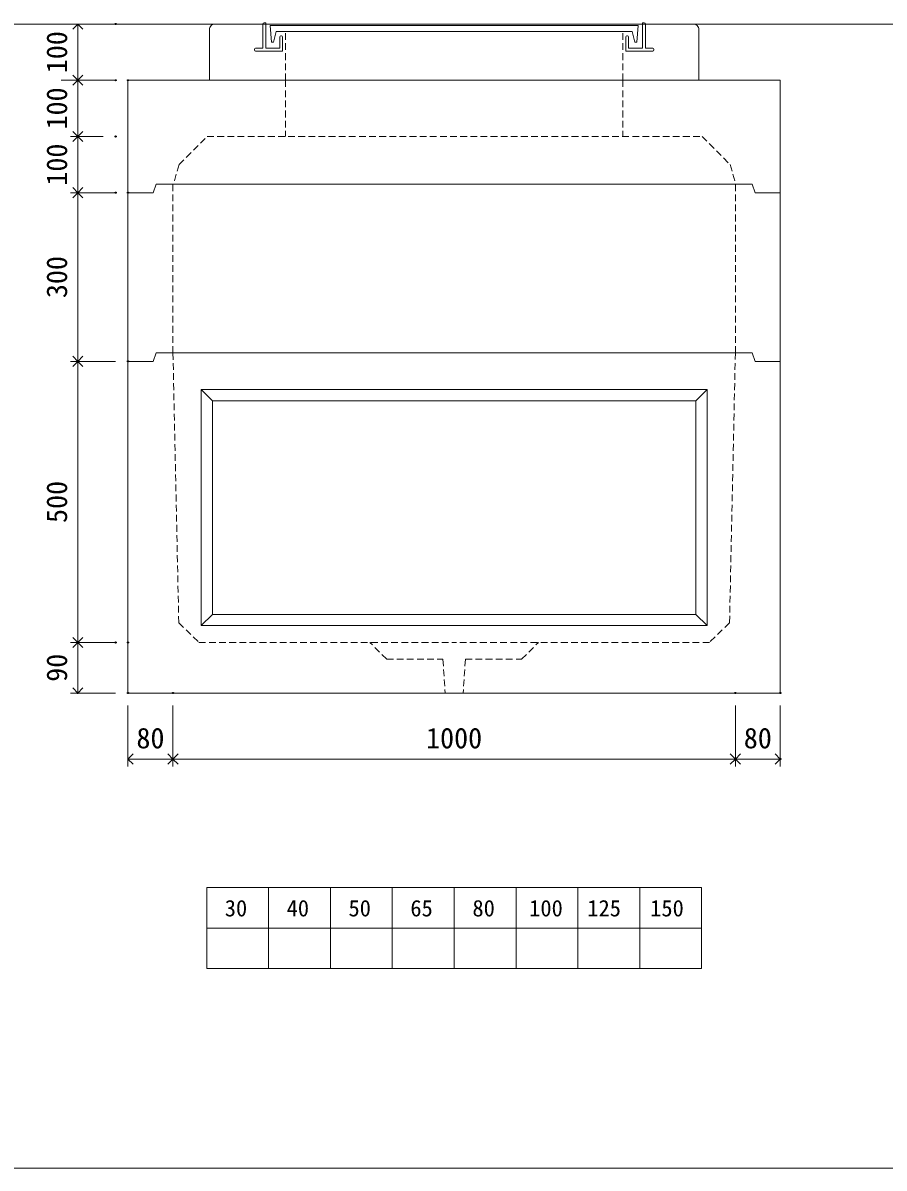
# Model space of a CAD drawing. Units: millimetres, scale not verified. Extents: x -4890 to 18490, y -2339 to 2339.
# Drawn here: x 1827 to 3358, y -1936 to 101 of the extents above; entities that cross this region are included whole.
import ezdxf
from ezdxf.enums import TextEntityAlignment as Align

# ---------------------------------------------------------------- set-up
doc = ezdxf.new("R2010")
doc.units = ezdxf.units.MM
doc.header["$LTSCALE"] = 10
doc.header["$PDMODE"] = 32
doc.header["$PDSIZE"] = 2
doc.linetypes.add('DASHED1', pattern=[1.8, 1.2, -0.6])
doc.layers.add('0-1_Defpoints', color=7, linetype='Continuous')
for name, color, linetype, lineweight in [('0-2_waku', 7, 'Continuous', 18), ('0-3_gaikei', 7, 'Continuous', 18), ('0-4_kakure', 7, 'DASHED1', 5), ('0-5_sunpou', 7, 'Continuous', 5), ('0-9_uchigawa', 6, 'Continuous', 18), ('0-B_futa', 3, 'Continuous', 18), ('0-C_GL', 4, 'Continuous', 18), ('0-E_文字１', 7, 'Continuous', 18)]:
    doc.layers.add(name, color=color, linetype=linetype, lineweight=lineweight)
doc.styles.add('ＭＳ ゴシック', font='')
doc.styles.get('ＭＳ ゴシック').set_extended_font_data('MS Gothic')

# ---------------------------------------------------------------- blocks, each defined once
blk = doc.blocks.new('_Open90')
at = {"layer": '0-5_sunpou'}
blk.add_line((0, 0), (-1, 0), dxfattribs=at)
blk.add_lwpolyline([(-0.5, 0.5), (0, 0), (-0.5, -0.5)], dxfattribs=at)
blk = doc.blocks.new('D58')
at = {"layer": '0-1_Defpoints'}
for p in [(3461.46, 1074.36), (3541.46, 1074.36), (3541.46, 956.94)]:
    blk.add_point(p, dxfattribs=at)
at = {"layer": '0-5_sunpou'}
for p, q in [((3461.46, 1052.36), (3461.46, 943.94)), ((3541.46, 1052.36), (3541.46, 943.94)), ((3479.46, 956.94), (3523.46, 956.94))]:
    blk.add_line(p, q, dxfattribs=at)
at = {"layer": '0-5_sunpou', "xscale": 18, "yscale": 18, "rotation": 180}
blk.add_blockref('_Open90', (3461.46, 956.94), dxfattribs=at)
at = {"layer": '0-5_sunpou', "xscale": 18, "yscale": 18}
blk.add_blockref('_Open90', (3541.46, 956.94), dxfattribs=at)
at = {"layer": '0-5_sunpou', "style": 'ＭＳ ゴシック'}
blk.add_text('80', height=36.66, dxfattribs=at).set_placement((3476.46, 964.94), align=Align.BOTTOM_LEFT)
blk = doc.blocks.new('D59')
at = {"layer": '0-1_Defpoints'}
for p in [(3541.46, 1074.36), (4541.46, 1074.36), (4541.46, 956.94)]:
    blk.add_point(p, dxfattribs=at)
at = {"layer": '0-5_sunpou'}
for p, q in [((3541.46, 1052.36), (3541.46, 943.94)), ((4541.46, 1052.36), (4541.46, 943.94)), ((3559.46, 956.94), (4523.46, 956.94))]:
    blk.add_line(p, q, dxfattribs=at)
at = {"layer": '0-5_sunpou', "xscale": 18, "yscale": 18, "rotation": 180}
blk.add_blockref('_Open90', (3541.46, 956.94), dxfattribs=at)
at = {"layer": '0-5_sunpou', "xscale": 18, "yscale": 18}
blk.add_blockref('_Open90', (4541.46, 956.94), dxfattribs=at)
at = {"layer": '0-5_sunpou', "style": 'ＭＳ ゴシック'}
blk.add_text('1000', height=36.66, dxfattribs=at).set_placement((3991.46, 964.94), align=Align.BOTTOM_LEFT)
blk = doc.blocks.new('D60')
at = {"layer": '0-1_Defpoints'}
for p in [(4541.46, 1074.36), (4621.46, 1074.36), (4621.46, 956.94)]:
    blk.add_point(p, dxfattribs=at)
at = {"layer": '0-5_sunpou'}
for p, q in [((4541.46, 1052.36), (4541.46, 943.94)), ((4621.46, 1052.36), (4621.46, 943.94)), ((4559.46, 956.94), (4603.46, 956.94))]:
    blk.add_line(p, q, dxfattribs=at)
at = {"layer": '0-5_sunpou', "xscale": 18, "yscale": 18, "rotation": 180}
blk.add_blockref('_Open90', (4541.46, 956.94), dxfattribs=at)
at = {"layer": '0-5_sunpou', "xscale": 18, "yscale": 18}
blk.add_blockref('_Open90', (4621.46, 956.94), dxfattribs=at)
at = {"layer": '0-5_sunpou', "style": 'ＭＳ ゴシック'}
blk.add_text('80', height=36.66, dxfattribs=at).set_placement((4556.46, 964.94), align=Align.BOTTOM_LEFT)
blk = doc.blocks.new('D61')
at = {"layer": '0-1_Defpoints'}
for p in [(3461.46, 1164.36), (3372.14, 1074.36), (3461.46, 1074.36)]:
    blk.add_point(p, dxfattribs=at)
at = {"layer": '0-5_sunpou'}
for p, q in [((3439.46, 1164.36), (3359.14, 1164.36)), ((3372.14, 1146.36), (3372.14, 1092.36)), ((3439.46, 1074.36), (3359.14, 1074.36))]:
    blk.add_line(p, q, dxfattribs=at)
at = {"layer": '0-5_sunpou', "xscale": 18, "yscale": 18}
for p, rotation in [((3372.14, 1164.36), 90), ((3372.14, 1074.36), 270)]:
    blk.add_blockref('_Open90', p, dxfattribs=dict(at, rotation=rotation))
at = {"layer": '0-5_sunpou', "style": 'ＭＳ ゴシック'}
blk.add_text('90', height=36.66, rotation=90, dxfattribs=at).set_placement((3364.14, 1094.36), align=Align.BOTTOM_LEFT)
blk = doc.blocks.new('D62')
at = {"layer": '0-1_Defpoints'}
for p in [(3439.46, 2264.36), (3372.14, 2164.36), (3461.46, 2164.36)]:
    blk.add_point(p, dxfattribs=at)
at = {"layer": '0-5_sunpou'}
for p, q in [((3417.46, 2264.36), (3359.14, 2264.36)), ((3372.14, 2246.36), (3372.14, 2182.36)), ((3439.46, 2164.36), (3359.14, 2164.36))]:
    blk.add_line(p, q, dxfattribs=at)
at = {"layer": '0-5_sunpou', "xscale": 18, "yscale": 18}
for p, rotation in [((3372.14, 2264.36), 90), ((3372.14, 2164.36), 270)]:
    blk.add_blockref('_Open90', p, dxfattribs=dict(at, rotation=rotation))
at = {"layer": '0-5_sunpou', "style": 'ＭＳ ゴシック'}
blk.add_text('100', height=36.66, rotation=90, dxfattribs=at).set_placement((3364.14, 2176.86), align=Align.BOTTOM_LEFT)
blk = doc.blocks.new('D63')
at = {"layer": '0-1_Defpoints'}
for p in [(3461.46, 1964.36), (3372.14, 1664.36), (3461.46, 1664.36)]:
    blk.add_point(p, dxfattribs=at)
at = {"layer": '0-5_sunpou'}
for p, q in [((3439.46, 1964.36), (3359.14, 1964.36)), ((3372.14, 1946.36), (3372.14, 1682.36)), ((3439.46, 1664.36), (3359.14, 1664.36))]:
    blk.add_line(p, q, dxfattribs=at)
at = {"layer": '0-5_sunpou', "xscale": 18, "yscale": 18}
for p, rotation in [((3372.14, 1964.36), 90), ((3372.14, 1664.36), 270)]:
    blk.add_blockref('_Open90', p, dxfattribs=dict(at, rotation=rotation))
at = {"layer": '0-5_sunpou', "style": 'ＭＳ ゴシック'}
blk.add_text('300', height=36.66, rotation=90, dxfattribs=at).set_placement((3364.14, 1776.86), align=Align.BOTTOM_LEFT)
blk = doc.blocks.new('D64')
at = {"layer": '0-1_Defpoints'}
for p in [(3461.46, 1664.36), (3372.14, 1164.36), (3439.46, 1164.36)]:
    blk.add_point(p, dxfattribs=at)
at = {"layer": '0-5_sunpou'}
for p, q in [((3439.46, 1664.36), (3359.14, 1664.36)), ((3372.14, 1646.36), (3372.14, 1182.36)), ((3417.46, 1164.36), (3359.14, 1164.36))]:
    blk.add_line(p, q, dxfattribs=at)
at = {"layer": '0-5_sunpou', "xscale": 18, "yscale": 18}
for p, rotation in [((3372.14, 1664.36), 90), ((3372.14, 1164.36), 270)]:
    blk.add_blockref('_Open90', p, dxfattribs=dict(at, rotation=rotation))
at = {"layer": '0-5_sunpou', "style": 'ＭＳ ゴシック'}
blk.add_text('500', height=36.66, rotation=90, dxfattribs=at).set_placement((3364.14, 1376.86), align=Align.BOTTOM_LEFT)
blk = doc.blocks.new('D74')
at = {"layer": '0-1_Defpoints'}
for p in [(3439.46, 2164.36), (3372.14, 2064.36), (3439.46, 2064.36)]:
    blk.add_point(p, dxfattribs=at)
at = {"layer": '0-5_sunpou'}
for p, q in [((3417.46, 2164.36), (3359.14, 2164.36)), ((3372.14, 2146.36), (3372.14, 2082.36)), ((3417.46, 2064.36), (3359.14, 2064.36))]:
    blk.add_line(p, q, dxfattribs=at)
at = {"layer": '0-5_sunpou', "xscale": 18, "yscale": 18}
for p, rotation in [((3372.14, 2164.36), 90), ((3372.14, 2064.36), 270)]:
    blk.add_blockref('_Open90', p, dxfattribs=dict(at, rotation=rotation))
at = {"layer": '0-5_sunpou', "style": 'ＭＳ ゴシック'}
blk.add_text('100', height=36.66, rotation=90, dxfattribs=at).set_placement((3364.14, 2076.86), align=Align.BOTTOM_LEFT)
blk = doc.blocks.new('D75')
at = {"layer": '0-1_Defpoints'}
for p in [(3439.46, 2064.36), (3372.14, 1964.36), (3439.46, 1964.36)]:
    blk.add_point(p, dxfattribs=at)
at = {"layer": '0-5_sunpou'}
for p, q in [((3417.46, 2064.36), (3359.14, 2064.36)), ((3372.14, 2046.36), (3372.14, 1982.36)), ((3417.46, 1964.36), (3359.14, 1964.36))]:
    blk.add_line(p, q, dxfattribs=at)
at = {"layer": '0-5_sunpou', "xscale": 18, "yscale": 18}
for p, rotation in [((3372.14, 2064.36), 90), ((3372.14, 1964.36), 270)]:
    blk.add_blockref('_Open90', p, dxfattribs=dict(at, rotation=rotation))
at = {"layer": '0-5_sunpou', "style": 'ＭＳ ゴシック'}
blk.add_text('100', height=36.66, rotation=90, dxfattribs=at).set_placement((3364.14, 1976.86), align=Align.BOTTOM_LEFT)
blk = doc.blocks.new('D81')
at = {"layer": '0-1_Defpoints'}
for p in [(3461.46, 1664.36), (3372.14, 1164.36), (3439.46, 1164.36)]:
    blk.add_point(p, dxfattribs=at)
at = {"layer": '0-5_sunpou'}
for p, q in [((3439.46, 1664.36), (3359.14, 1664.36)), ((3372.14, 1646.36), (3372.14, 1182.36)), ((3417.46, 1164.36), (3359.14, 1164.36))]:
    blk.add_line(p, q, dxfattribs=at)
at = {"layer": '0-5_sunpou', "xscale": 18, "yscale": 18}
for p, rotation in [((3372.14, 1664.36), 90), ((3372.14, 1164.36), 270)]:
    blk.add_blockref('_Open90', p, dxfattribs=dict(at, rotation=rotation))
at = {"layer": '0-5_sunpou', "style": 'ＭＳ ゴシック'}
blk.add_text('500', height=36.66, rotation=90, dxfattribs=at).set_placement((3364.14, 1376.86), align=Align.BOTTOM_LEFT)

msp = doc.modelspace()

# ---------------------------------------------------------------- linework, layer by layer
at = {"layer": '0-2_waku'}
for p, q in [((2153.83, -1436.63), (2153.83, -1580.63)), ((2153.83, -1436.63), (2153.83, -1580.63)), ((2153.83, -1436.63), (2153.83, -1580.63)), ((2153.83, -1436.63), (2153.83, -1580.63)), ((2153.83, -1436.63), (3033.83, -1436.63)), ((2263.83, -1436.63), (2263.83, -1580.63)), ((2373.83, -1436.63), (2373.83, -1580.63)), ((2373.83, -1436.63), (2373.83, -1580.63)), ((2483.83, -1436.63), (2483.83, -1580.63)), ((2593.83, -1436.63), (2593.83, -1580.63)), ((2703.83, -1436.63), (2703.83, -1580.63)), ((2813.83, -1436.63), (2813.83, -1580.63)), ((2923.83, -1436.63), (2923.83, -1580.63)), ((3033.83, -1436.63), (3033.83, -1580.63)), ((2153.83, -1508.63), (3033.83, -1508.63)), ((2153.83, -1580.63), (3033.83, -1580.63)), ((-1230.32, -1935.63), (4889.68, -1935.63)), ((-1230.32, -1935.63), (4889.68, -1935.63))]:
    msp.add_line(p, q, dxfattribs=at)
at = {"layer": '0-3_gaikei'}
for p, q in [((2158.83, -0.63), (2158.83, 89.37)), ((2168.83, 99.37), (2253.83, 99.37)), ((2933.83, 99.37), (3018.83, 99.37)), ((3028.83, -0.63), (3028.83, 89.37)), ((2013.83, -200.63), (2013.83, -0.63)), ((2158.83, -0.63), (2268.83, -0.63)), ((2158.83, -0.63), (2268.83, -0.63)), ((2158.83, -0.63), (2268.83, -0.63)), ((2193.83, -0.63), (2993.83, -0.63)), ((2193.83, -0.63), (2993.83, -0.63)), ((3028.83, -0.63), (2918.83, -0.63)), ((3028.83, -0.63), (2918.83, -0.63)), ((3028.83, -0.63), (2918.83, -0.63)), ((3028.83, -0.63), (2918.83, -0.63)), ((3173.83, -790.63), (3173.83, -10.63)), ((2013.83, -200.63), (2013.83, -1090.63)), ((2058.83, -200.63), (2013.83, -200.63)), ((2058.83, -200.63), (2013.83, -200.63)), ((2063.83, -185.63), (2058.83, -200.63)), ((2593.83, -185.63), (2063.83, -185.63)), ((3123.83, -185.63), (2593.83, -185.63)), ((3123.83, -185.63), (3128.83, -200.63)), ((3173.83, -200.63), (3128.83, -200.63)), ((2063.83, -485.63), (2058.83, -500.63)), ((3123.83, -485.63), (3128.83, -500.63)), ((3123.83, -485.63), (3128.83, -500.63)), ((2058.83, -500.63), (2013.83, -500.63)), ((2058.83, -500.63), (2013.83, -500.63)), ((2058.83, -500.63), (2013.83, -500.63)), ((3173.83, -500.63), (3128.83, -500.63)), ((3173.83, -500.63), (3128.83, -500.63))]:
    msp.add_line(p, q, dxfattribs=at)
for points in [[(3173.83, -200.63), (3173.83, -0.63), (2013.83, -0.63)], [(3123.83, -485.63), (2593.83, -485.63), (2063.83, -485.63)], [(2013.83, -1090.63), (3173.83, -1090.63), (3173.83, -500.63)]]:
    msp.add_lwpolyline(points, dxfattribs=at)
for centre, radius, start, end in [((2168.25, 89.95), 9.44, 86.47383, 183.52617), ((3019.16, 89.7), 9.68, 358.04251, 91.95749)]:
    msp.add_arc(centre, radius, start, end, dxfattribs=at)
at = {"layer": '0-4_kakure'}
for p, q in [((2293.83, -0.63), (2293.83, 85.87)), ((2893.83, -0.63), (2893.83, 85.87)), ((2293.83, -0.63), (2293.83, -100.63)), ((2893.83, -0.63), (2893.83, -100.63)), ((2104.68, -150.63), (2154.68, -100.63)), ((2154.68, -100.63), (3034.68, -100.63)), ((3034.68, -100.63), (3084.68, -150.63)), ((2104.68, -150.63), (2094.68, -185.63)), ((3084.68, -150.63), (3094.68, -185.63)), ((2093.83, -185.63), (2093.83, -485.63)), ((3093.83, -485.63), (3093.83, -185.63)), ((2104.15, -965.63), (2093.83, -485.63)), ((3093.83, -485.63), (3083.51, -965.63)), ((2104.15, -965.63), (2139.92, -1000.63)), ((3083.51, -965.63), (3047.75, -1000.63)), ((2139.92, -1000.63), (2593.83, -1000.63)), ((2473.83, -1030.63), (2443.83, -1000.63)), ((3047.75, -1000.63), (2593.83, -1000.63)), ((2713.83, -1030.63), (2743.83, -1000.63)), ((2473.83, -1030.63), (2573.83, -1030.63)), ((2573.83, -1030.63), (2577.83, -1090.63)), ((2613.83, -1030.63), (2609.83, -1090.63)), ((2613.83, -1030.63), (2713.83, -1030.63))]:
    msp.add_line(p, q, dxfattribs=at)
at = {"layer": '0-5_sunpou', "color": 150, "lineweight": 18}
for p, q in [((1991.83, 99.37), (1894.73, 99.37)), ((1991.83, -0.63), (1894.73, -0.63)), ((1991.83, -0.63), (1894.73, -0.63))]:
    msp.add_line(p, q, dxfattribs=at)
at = {"layer": '0-9_uchigawa'}
for p, q in [((2143.83, -550.63), (2163.83, -570.63)), ((2143.83, -970.63), (2143.83, -550.63)), ((3043.83, -970.63), (3043.83, -550.63)), ((2163.83, -570.63), (2593.83, -570.63)), ((2163.83, -950.63), (2163.83, -570.63)), ((3023.83, -950.63), (3023.83, -570.63)), ((2143.83, -970.63), (2163.83, -950.63)), ((2163.83, -950.63), (3023.83, -950.63)), ((3043.83, -970.63), (3023.83, -950.63)), ((2143.83, -970.63), (3043.83, -970.63))]:
    msp.add_line(p, q, dxfattribs=at)
for points in [[(2143.83, -550.63), (2593.83, -550.63), (3043.83, -550.63)], [(2593.83, -570.63), (3023.83, -570.63), (3043.83, -550.63)]]:
    msp.add_lwpolyline(points, dxfattribs=at)
at = {"layer": '0-B_futa'}
for p, q in [((2253.83, 99.37), (2253.83, 56.37)), ((2255.83, 101.37), (2258.83, 101.37)), ((2258.83, 101.37), (2258.83, 56.37)), ((2266.64, 96.87), (2920.97, 96.87)), ((2266.64, 96.87), (2269.13, 66.87)), ((2277.16, 85.87), (2272.84, 66.87)), ((2277.16, 85.87), (2910.5, 85.87)), ((2910.5, 85.87), (2914.82, 66.87)), ((2920.97, 96.87), (2918.72, 66.87)), ((2928.83, 101.37), (2928.83, 56.37)), ((2928.83, 101.37), (2931.83, 101.37)), ((2933.83, 99.37), (2933.83, 56.37)), ((2269.13, 66.87), (2272.84, 66.87)), ((2283.83, 76.37), (2283.83, 56.37)), ((2285.83, 78.37), (2286.83, 78.37)), ((2288.83, 76.37), (2288.83, 51.37)), ((2898.83, 76.37), (2898.83, 51.37)), ((2901.83, 78.37), (2900.83, 78.37)), ((2903.83, 76.37), (2903.83, 56.37)), ((2918.72, 66.87), (2914.82, 66.87)), ((2238.83, 54.37), (2238.83, 53.37)), ((2240.83, 56.37), (2253.83, 56.37)), ((2288.83, 51.37), (2240.83, 51.37)), ((2258.83, 56.37), (2283.83, 56.37)), ((2898.83, 51.37), (2946.83, 51.37)), ((2928.83, 56.37), (2903.83, 56.37)), ((2946.83, 56.37), (2933.83, 56.37)), ((2948.83, 54.37), (2948.83, 53.37))]:
    msp.add_line(p, q, dxfattribs=at)
for centre, start, end in [((2255.83, 99.37), 90, 180), ((2931.83, 99.37), 0, 90), ((2285.83, 76.37), 90, 180), ((2286.83, 76.37), 0, 90), ((2900.83, 76.37), 90, 180), ((2901.83, 76.37), 0, 90), ((2240.83, 54.37), 90, 180), ((2240.83, 53.37), 180, 270), ((2946.83, 54.37), 0, 90), ((2946.83, 53.37), 270, 0)]:
    msp.add_arc(centre, 2, start, end, dxfattribs=at)
at = {"layer": '0-C_GL'}
msp.add_line((-1230.32, 99.37), (4889.68, 99.37), dxfattribs=at)

# ---------------------------------------------------------------- block references
at = {"layer": '0-5_sunpou'}
for name in ['D62', 'D74', 'D75', 'D63', 'D64', 'D81', 'D61', 'D58', 'D59', 'D60']:
    msp.add_blockref(name, (-1447.63, -2164.99), dxfattribs=at)

# ---------------------------------------------------------------- texts
at = {"layer": '0-E_文字１', "style": 'ＭＳ ゴシック'}
for s, p in [('30', (2185.91, -1496.75)), ('40', (2295.91, -1496.75)), ('50', (2405.91, -1496.75)), ('65', (2515.91, -1496.75)), ('80', (2626.32, -1496.75)), ('100', (2727.19, -1496.75)), ('125', (2830.58, -1496.75)), ('150', (2942.34, -1496.75))]:
    msp.add_text(s, height=29.33, dxfattribs=at).set_placement(p, align=Align.BOTTOM_LEFT)

doc.saveas('drawing.dxf')
